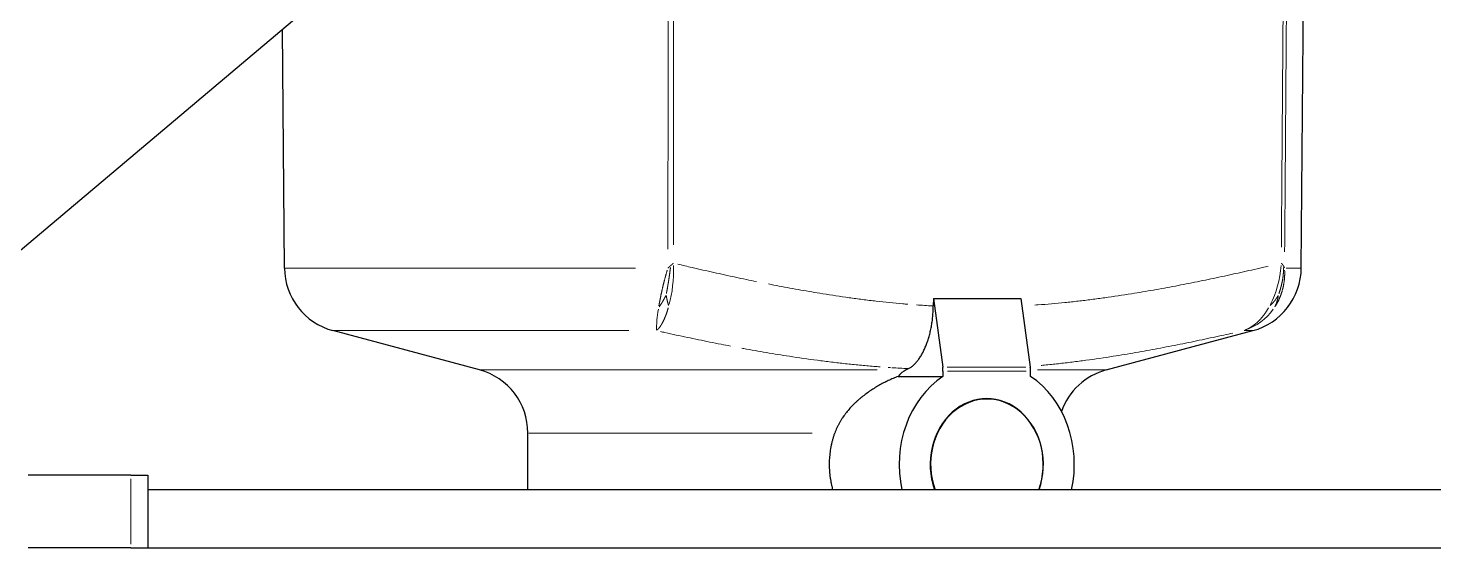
# Model space of a CAD drawing. Header units: millimetres. Extents: x 0 to 89100, y 0 to 63000.
# Drawn here: x 26184.4 to 26281.7, y 54172 to 54207.8 of the extents above; entities that cross this region are included whole.
import ezdxf

# ---------------------------------------------------------------- set-up
doc = ezdxf.new("R2010")
doc.units = ezdxf.units.MM
doc.header["$LTSCALE"] = 150
doc.layers.add('Visible', color=7, linetype='Continuous', lineweight=25)
doc.layers.add('Visible Narrow', color=7, linetype='Continuous', lineweight=18)

msp = doc.modelspace()

# ---------------------------------------------------------------- linework, layer by layer
at = {"layer": 'Visible'}
for p, q in [((26182.502, 54191.394), (26242.343, 54241.876)), ((26272.046, 54191.28), (26272.25, 54214.76)), ((26202.021, 54191.28), (26201.878, 54207.739)), ((26246.706, 54189.198), (26246.703, 54188.674)), ((26246.706, 54189.198), (26247.351, 54184.45)), ((26246.706, 54189.198), (26252.737, 54189.198)), ((26252.737, 54189.198), (26253.382, 54184.45)), ((26215.448, 54184.269), (26205.357, 54186.973)), ((26258.619, 54184.269), (26268.71, 54186.973)), ((26247.369, 54184.192), (26247.369, 54183.826)), ((26253.4, 54183.826), (26253.4, 54184.192)), ((26244.277, 54183.826), (26247.369, 54183.826)), ((26218.783, 54176.023), (26218.783, 54179.922)), ((26191.444, 54177.023), (26184.374, 54177.023)), ((26191.444, 54177.023), (26192.614, 54177.023)), ((26192.614, 54177.023), (26192.614, 54172.023)), ((26281.65, 54176.023), (26192.614, 54176.023)), ((26191.444, 54172.023), (26184.374, 54172.023)), ((26191.444, 54172.023), (26192.614, 54172.023)), ((26192.614, 54172.023), (26281.65, 54172.023))]:
    msp.add_line(p, q, dxfattribs=at)
for centre, start, end in [((26206.521, 54191.32), 180.5, 255), ((26267.546, 54191.32), 285, 359.5), ((26214.283, 54179.922), 0, 75), ((26259.783, 54179.922), 105, 160.76186)]:
    msp.add_arc(centre, 4.5, start, end, dxfattribs=at)
for centre, major_axis, ratio, start_param, end_param in [((26245.413, 54179.949), (0.021, 4.473), 0.515085, 0.264997, 0.524863), ((26246.861, 54184.192), (0, -1), 0.507629, 1.570796, 1.832596), ((26252.892, 54184.192), (0, -1), 0.507629, 1.570796, 1.832596), ((26250.384, 54177.763), (0, -7), 0.861576, 3.665191, 4.963594), ((26250.384, 54177.763), (0, 7), 0.861576, 4.461184, 5.759587), ((26250.384, 54177.763), (0, 4.527), 0.861576, 4.317855, 8.248516), ((26250.398, 54177.763), (0, 4.5), 0.861576, 4.315375, 8.250996)]:
    msp.add_ellipse(centre, major_axis=major_axis, ratio=ratio, start_param=start_param, end_param=end_param, dxfattribs=at)
for points, knots in [([(26245.003, 54184.359), (26245.032, 54184.374), (26245.062, 54184.391), (26245.091, 54184.409), (26245.121, 54184.427), (26245.15, 54184.447), (26245.179, 54184.467), (26245.208, 54184.488), (26245.236, 54184.51), (26245.265, 54184.533), (26245.293, 54184.556), (26245.321, 54184.581), (26245.349, 54184.606), (26245.377, 54184.632), (26245.405, 54184.658), (26245.432, 54184.686), (26245.46, 54184.714), (26245.487, 54184.743), (26245.514, 54184.774), (26245.541, 54184.804), (26245.568, 54184.835), (26245.594, 54184.868), (26245.62, 54184.9), (26245.646, 54184.934), (26245.672, 54184.968), (26245.697, 54185.003), (26245.723, 54185.038), (26245.747, 54185.075), (26245.772, 54185.112), (26245.797, 54185.149), (26245.821, 54185.188), (26245.845, 54185.226), (26245.869, 54185.265), (26245.892, 54185.306), (26245.915, 54185.346), (26245.938, 54185.387), (26245.961, 54185.429), (26245.983, 54185.47), (26246.005, 54185.513), (26246.026, 54185.556), (26246.048, 54185.6), (26246.069, 54185.644), (26246.09, 54185.689), (26246.131, 54185.779), (26246.171, 54185.872), (26246.209, 54185.969), (26246.228, 54186.017), (26246.247, 54186.066), (26246.265, 54186.116), (26246.283, 54186.165), (26246.3, 54186.216), (26246.318, 54186.267), (26246.335, 54186.318), (26246.351, 54186.369), (26246.367, 54186.422), (26246.384, 54186.474), (26246.399, 54186.527), (26246.414, 54186.58), (26246.429, 54186.633), (26246.444, 54186.687), (26246.458, 54186.742), (26246.472, 54186.796), (26246.485, 54186.851), (26246.498, 54186.906), (26246.511, 54186.961), (26246.523, 54187.017), (26246.535, 54187.073), (26246.547, 54187.129), (26246.558, 54187.186), (26246.568, 54187.243), (26246.579, 54187.3), (26246.589, 54187.357), (26246.599, 54187.415), (26246.608, 54187.473), (26246.617, 54187.532), (26246.625, 54187.591), (26246.633, 54187.65), (26246.641, 54187.709), (26246.648, 54187.768), (26246.655, 54187.828), (26246.661, 54187.888), (26246.667, 54187.948), (26246.673, 54188.008), (26246.678, 54188.068), (26246.682, 54188.129), (26246.687, 54188.189), (26246.69, 54188.25), (26246.693, 54188.31), (26246.696, 54188.371), (26246.699, 54188.432), (26246.7, 54188.492), (26246.702, 54188.553), (26246.703, 54188.614), (26246.703, 54188.674)], [0, 0, 0, 0, 0.181842, 0.181842, 0.181842, 0.363805, 0.363805, 0.363805, 0.545715, 0.545715, 0.545715, 0.727586, 0.727586, 0.727586, 0.909958, 0.909958, 0.909958, 1.092797, 1.092797, 1.092797, 1.275989, 1.275989, 1.275989, 1.459403, 1.459403, 1.459403, 1.64289, 1.64289, 1.64289, 1.82629, 1.82629, 1.82629, 2.009432, 2.009432, 2.009432, 2.192145, 2.192145, 2.192145, 2.374255, 2.374255, 2.374255, 2.556281, 2.556281, 2.556281, 2.921866, 2.921866, 2.921866, 3.105152, 3.105152, 3.105152, 3.288579, 3.288579, 3.288579, 3.472006, 3.472006, 3.472006, 3.655292, 3.655292, 3.655292, 3.838305, 3.838305, 3.838305, 4.020919, 4.020919, 4.020919, 4.203023, 4.203023, 4.203023, 4.385028, 4.385028, 4.385028, 4.56765, 4.56765, 4.56765, 4.750707, 4.750707, 4.750707, 4.934007, 4.934007, 4.934007, 5.117361, 5.117361, 5.117361, 5.300594, 5.300594, 5.300594, 5.483549, 5.483549, 5.483549, 5.666089, 5.666089, 5.666089, 5.848105, 5.848105, 5.848105, 5.848105]), ([(26244.277, 54183.826), (26244.22, 54183.803), (26244.164, 54183.78), (26244.107, 54183.757), (26244.051, 54183.734), (26243.994, 54183.71), (26243.938, 54183.685), (26243.882, 54183.661), (26243.826, 54183.636), (26243.77, 54183.611), (26243.715, 54183.586), (26243.659, 54183.56), (26243.604, 54183.533), (26243.548, 54183.507), (26243.493, 54183.48), (26243.438, 54183.453), (26243.383, 54183.425), (26243.328, 54183.397), (26243.273, 54183.369), (26243.164, 54183.311), (26243.055, 54183.252), (26242.947, 54183.191), (26242.839, 54183.129), (26242.732, 54183.065), (26242.627, 54182.999), (26242.521, 54182.933), (26242.417, 54182.865), (26242.314, 54182.795), (26242.211, 54182.724), (26242.109, 54182.651), (26242.009, 54182.576), (26241.909, 54182.501), (26241.811, 54182.424), (26241.714, 54182.344), (26241.666, 54182.305), (26241.618, 54182.264), (26241.571, 54182.223), (26241.523, 54182.182), (26241.476, 54182.14), (26241.43, 54182.098), (26241.384, 54182.056), (26241.338, 54182.013), (26241.293, 54181.969), (26241.247, 54181.925), (26241.202, 54181.881), (26241.158, 54181.836), (26241.069, 54181.746), (26240.983, 54181.653), (26240.899, 54181.557), (26240.816, 54181.461), (26240.735, 54181.363), (26240.657, 54181.261), (26240.58, 54181.16), (26240.505, 54181.056), (26240.435, 54180.95), (26240.4, 54180.896), (26240.365, 54180.843), (26240.332, 54180.788), (26240.299, 54180.733), (26240.267, 54180.678), (26240.236, 54180.622), (26240.205, 54180.566), (26240.175, 54180.51), (26240.146, 54180.453), (26240.117, 54180.395), (26240.09, 54180.337), (26240.063, 54180.279), (26240.037, 54180.221), (26240.012, 54180.162), (26239.989, 54180.102), (26239.965, 54180.043), (26239.943, 54179.983), (26239.922, 54179.922)], [0, 0, 0, 0, 0.192616, 0.192616, 0.192616, 0.385136, 0.385136, 0.385136, 0.577479, 0.577479, 0.577479, 0.769575, 0.769575, 0.769575, 0.961854, 0.961854, 0.961854, 1.154471, 1.154471, 1.154471, 1.54039, 1.54039, 1.54039, 1.926739, 1.926739, 1.926739, 2.313033, 2.313033, 2.313033, 2.698907, 2.698907, 2.698907, 3.084128, 3.084128, 3.084128, 3.276458, 3.276458, 3.276458, 3.468599, 3.468599, 3.468599, 3.660752, 3.660752, 3.660752, 3.853442, 3.853442, 3.853442, 4.239715, 4.239715, 4.239715, 4.625989, 4.625989, 4.625989, 5.011334, 5.011334, 5.011334, 5.203551, 5.203551, 5.203551, 5.395637, 5.395637, 5.395637, 5.58791, 5.58791, 5.58791, 5.780147, 5.780147, 5.780147, 5.972205, 5.972205, 5.972205, 6.164288, 6.164288, 6.164288, 6.164288]), ([(26239.793, 54176.023), (26239.778, 54176.077), (26239.764, 54176.132), (26239.751, 54176.186), (26239.733, 54176.258), (26239.716, 54176.331), (26239.701, 54176.403), (26239.685, 54176.476), (26239.671, 54176.549), (26239.658, 54176.622), (26239.645, 54176.696), (26239.634, 54176.769), (26239.623, 54176.843), (26239.613, 54176.917), (26239.603, 54176.99), (26239.596, 54177.064), (26239.588, 54177.138), (26239.581, 54177.212), (26239.575, 54177.287), (26239.57, 54177.361), (26239.566, 54177.435), (26239.563, 54177.509), (26239.56, 54177.584), (26239.558, 54177.658), (26239.558, 54177.732), (26239.558, 54177.807), (26239.559, 54177.881), (26239.561, 54177.956), (26239.563, 54178.03), (26239.567, 54178.104), (26239.571, 54178.179), (26239.581, 54178.327), (26239.595, 54178.475), (26239.615, 54178.622), (26239.625, 54178.696), (26239.636, 54178.77), (26239.648, 54178.843), (26239.66, 54178.917), (26239.674, 54178.99), (26239.688, 54179.063), (26239.703, 54179.136), (26239.719, 54179.208), (26239.736, 54179.28), (26239.753, 54179.353), (26239.771, 54179.425), (26239.791, 54179.496), (26239.81, 54179.568), (26239.831, 54179.639), (26239.853, 54179.71), (26239.875, 54179.781), (26239.898, 54179.852), (26239.922, 54179.922)], [3.191787, 3.191787, 3.191787, 3.191787, 3.360125, 3.360125, 3.360125, 3.583181, 3.583181, 3.583181, 3.806443, 3.806443, 3.806443, 4.029782, 4.029782, 4.029782, 4.253067, 4.253067, 4.253067, 4.47617, 4.47617, 4.47617, 4.69921, 4.69921, 4.69921, 4.922417, 4.922417, 4.922417, 5.145661, 5.145661, 5.145661, 5.36881, 5.36881, 5.36881, 5.814981, 5.814981, 5.814981, 6.03824, 6.03824, 6.03824, 6.261463, 6.261463, 6.261463, 6.484518, 6.484518, 6.484518, 6.707536, 6.707536, 6.707536, 6.930614, 6.930614, 6.930614, 7.153627, 7.153627, 7.153627, 7.153627])]:
    msp.add_open_spline(points, degree=3, knots=knots, dxfattribs=at)
msp.add_rational_spline([(26245.003, 54184.359), (26244.916, 54184.313), (26244.83, 54184.269)], [1.05429690047, 1.05350376842, 1.05264712628], degree=2, dxfattribs=at)
at = {"layer": 'Visible Narrow'}
for p, q in [((26226.198, 54191.28), (26202.098, 54191.28)), ((26272.043, 54191.28), (26271.004, 54191.28)), ((26225.739, 54186.973), (26205.42, 54186.973)), ((26268.709, 54186.973), (26268.113, 54186.973)), ((26242.844, 54184.269), (26215.55, 54184.269)), ((26247.653, 54184.45), (26253.081, 54184.45)), ((26247.67, 54184.192), (26253.098, 54184.192)), ((26258.605, 54184.269), (26253.888, 54184.269)), ((26238.355, 54179.922), (26218.852, 54179.922)), ((26191.444, 54176.773), (26191.444, 54172.273))]:
    msp.add_line(p, q, dxfattribs=at)
for centre, major_axis, ratio, start_param, end_param in [((26250.243, 54270.149), (-1.402, -81.55), 0.861543, 6.236223, 6.251872), ((26206.297, 54238.742), (67.152, -43.878), 0.480203, 5.574906, 5.577837), ((26240.25, 54270.897), (29.407, -82.942), 0.848356, 5.934377, 5.948877)]:
    msp.add_ellipse(centre, major_axis=major_axis, ratio=ratio, start_param=start_param, end_param=end_param, dxfattribs=at)
for points, degree, knots in [([(26228.456, 54216.225), (26228.45, 54211.756), (26228.444, 54207.287), (26228.433, 54199.41), (26228.428, 54196.002), (26228.423, 54192.593)], 3, [104.778714, 104.778714, 104.778714, 104.778714, 118.185987, 118.185987, 128.411488, 128.411488, 128.411488, 128.411488]), ([(26228.831, 54215.728), (26228.825, 54211.425), (26228.82, 54207.122), (26228.809, 54199.51), (26228.805, 54196.202), (26228.801, 54192.894)], 3, [105.275516, 105.275516, 105.275516, 105.275516, 118.185987, 118.185987, 128.110978, 128.110978, 128.110978, 128.110978]), ([(26270.673, 54192.731), (26270.698, 54196.094), (26270.724, 54199.456), (26270.774, 54206.094), (26270.798, 54209.37), (26270.823, 54212.646)], 3, [108.098766, 108.098766, 108.098766, 108.098766, 118.185983, 118.185983, 128.014152, 128.014152, 128.014152, 128.014152]), ([(26270.9, 54192.404), (26270.926, 54195.876), (26270.952, 54199.347), (26271.003, 54206.092), (26271.028, 54209.366), (26271.052, 54212.639)], 3, [107.771751, 107.771751, 107.771751, 107.771751, 118.185983, 118.185983, 128.007369, 128.007369, 128.007369, 128.007369]), ([(26229.1, 54191.554), (26229.43, 54191.475), (26229.76, 54191.398), (26230.34, 54191.264), (26230.588, 54191.207), (26231.086, 54191.093), (26231.335, 54191.037), (26231.833, 54190.926), (26232.082, 54190.871), (26232.58, 54190.762), (26232.83, 54190.708), (26233.329, 54190.601), (26233.578, 54190.548), (26234.058, 54190.448), (26234.289, 54190.401), (26234.519, 54190.354)], 3, [118.46968, 118.46968, 118.46968, 118.46968, 119.653427, 119.653427, 120.544738, 120.544738, 121.436546, 121.436546, 122.328884, 122.328884, 123.221791, 123.221791, 124.115186, 124.115186, 124.941032, 124.941032, 124.941032, 124.941032]), ([(26253.699, 54188.733), (26253.771, 54188.738), (26253.844, 54188.743), (26254.223, 54188.77), (26254.531, 54188.795), (26255.146, 54188.848), (26255.454, 54188.877), (26256.068, 54188.939), (26256.376, 54188.972), (26256.99, 54189.042), (26257.297, 54189.079), (26257.91, 54189.157), (26258.217, 54189.198), (26259.136, 54189.326), (26259.748, 54189.418), (26260.862, 54189.597), (26261.365, 54189.682), (26262.119, 54189.815), (26262.37, 54189.86), (26262.871, 54189.952), (26263.122, 54189.999), (26263.624, 54190.094), (26263.874, 54190.143), (26264.375, 54190.241), (26264.625, 54190.291), (26265.126, 54190.393), (26265.376, 54190.444), (26265.876, 54190.548), (26266.126, 54190.601), (26266.626, 54190.708), (26266.876, 54190.762), (26267.375, 54190.871), (26267.625, 54190.926), (26268.124, 54191.037), (26268.373, 54191.093), (26268.872, 54191.207), (26269.121, 54191.264), (26269.504, 54191.352), (26269.638, 54191.384), (26269.772, 54191.415)], 3, [87.366232, 87.366232, 87.366232, 87.366232, 87.623907, 87.623907, 88.724797, 88.724797, 89.824567, 89.824567, 90.9231, 90.9231, 92.020426, 92.020426, 93.116404, 93.116404, 95.304336, 95.304336, 97.100853, 97.100853, 97.997849, 97.997849, 98.894047, 98.894047, 99.789507, 99.789507, 100.684246, 100.684246, 101.578304, 101.578304, 102.471718, 102.471718, 103.364645, 103.364645, 104.257003, 104.257003, 105.148832, 105.148832, 106.040163, 106.040163, 106.5194, 106.5194, 106.5194, 106.5194]), ([(26235.354, 54190.187), (26235.595, 54190.139), (26235.836, 54190.093), (26236.327, 54189.999), (26236.577, 54189.952), (26237.078, 54189.86), (26237.329, 54189.815), (26238.081, 54189.682), (26238.583, 54189.597), (26239.696, 54189.418), (26240.308, 54189.326), (26241.225, 54189.198), (26241.532, 54189.157), (26242.144, 54189.079), (26242.451, 54189.042), (26243.064, 54188.972), (26243.371, 54188.939), (26243.985, 54188.877), (26244.293, 54188.848), (26244.717, 54188.811), (26244.834, 54188.801), (26244.95, 54188.792)], 3, [125.936663, 125.936663, 125.936663, 125.936663, 126.79939, 126.79939, 127.69557, 127.69557, 128.592549, 128.592549, 130.389037, 130.389037, 132.576945, 132.576945, 133.672915, 133.672915, 134.770233, 134.770233, 135.86876, 135.86876, 136.968526, 136.968526, 137.386655, 137.386655, 137.386655, 137.386655]), ([(26227.77, 54188.451), (26227.728, 54188.177), (26227.695, 54187.928), (26227.674, 54187.715), (26227.642, 54187.403), (26227.632, 54187.164), (26227.637, 54187.013)], 3, [0.525, 0.525, 0.525, 0.525, 0.7078789, 0.7078789, 0.7078789, 0.975, 0.975, 0.975, 0.975]), ([(26227.684, 54187.011), (26227.713, 54187.037), (26227.742, 54187.066), (26227.771, 54187.097), (26227.8, 54187.132), (26227.829, 54187.169), (26227.965, 54187.353), (26228.072, 54187.533), (26228.175, 54187.745), (26228.275, 54187.985), (26228.367, 54188.25), (26228.452, 54188.538)], 6, [0.025, 0.025, 0.025, 0.025, 0.025, 0.025, 0.025, 0.1209368, 0.1209368, 0.1209368, 0.1209368, 0.1209368, 0.475, 0.475, 0.475, 0.475, 0.475, 0.475, 0.475]), ([(26269.787, 54188.538), (26269.621, 54188.25), (26269.438, 54187.985), (26269.24, 54187.745), (26269.027, 54187.533), (26268.8, 54187.353), (26268.496, 54187.169), (26268.43, 54187.132), (26268.363, 54187.097), (26268.296, 54187.066), (26268.227, 54187.037), (26268.158, 54187.011)], 6, [0.525, 0.525, 0.525, 0.525, 0.525, 0.525, 0.525, 0.8790633, 0.8790633, 0.8790633, 0.8790633, 0.8790633, 0.975, 0.975, 0.975, 0.975, 0.975, 0.975, 0.975]), ([(26227.905, 54186.913), (26228.011, 54186.89), (26228.118, 54186.866), (26228.48, 54186.786), (26228.737, 54186.73), (26229.25, 54186.618), (26229.507, 54186.563), (26230.022, 54186.454), (26230.279, 54186.4), (26230.795, 54186.294), (26231.053, 54186.241), (26231.57, 54186.137), (26231.829, 54186.085), (26232.301, 54185.993), (26232.513, 54185.952), (26232.726, 54185.911)], 3, [120.175083, 120.175083, 120.175083, 120.175083, 120.544738, 120.544738, 121.436546, 121.436546, 122.328884, 122.328884, 123.221791, 123.221791, 124.115186, 124.115186, 125.009226, 125.009226, 125.743242, 125.743242, 125.743242, 125.743242]), ([(26254.122, 54184.578), (26254.202, 54184.585), (26254.282, 54184.593), (26254.68, 54184.631), (26254.999, 54184.665), (26255.634, 54184.735), (26255.952, 54184.772), (26256.585, 54184.85), (26256.901, 54184.891), (26257.845, 54185.018), (26258.473, 54185.11), (26259.357, 54185.249), (26259.614, 54185.29), (26260.127, 54185.375), (26260.383, 54185.419), (26260.895, 54185.507), (26261.15, 54185.553), (26261.661, 54185.645), (26261.916, 54185.692), (26262.425, 54185.787), (26262.679, 54185.836), (26263.187, 54185.934), (26263.44, 54185.984), (26263.947, 54186.085), (26264.2, 54186.137), (26264.705, 54186.241), (26264.958, 54186.294), (26265.462, 54186.4), (26265.714, 54186.454), (26266.218, 54186.563), (26266.47, 54186.618), (26266.922, 54186.719), (26267.124, 54186.764), (26267.325, 54186.809)], 3, [75.512619, 75.512619, 75.512619, 75.512619, 75.730122, 75.730122, 76.599137, 76.599137, 77.467197, 77.467197, 78.334192, 78.334192, 80.064997, 80.064997, 80.775581, 80.775581, 81.486165, 81.486165, 82.19575, 82.19575, 82.904704, 82.904704, 83.613075, 83.613075, 84.320875, 84.320875, 85.028136, 85.028136, 85.734888, 85.734888, 86.441255, 86.441255, 87.147172, 87.147172, 87.712067, 87.712067, 87.712067, 87.712067]), ([(26233.519, 54185.763), (26233.562, 54185.755), (26233.604, 54185.747), (26233.907, 54185.692), (26234.168, 54185.645), (26234.69, 54185.553), (26234.952, 54185.507), (26235.476, 54185.419), (26235.738, 54185.375), (26236.264, 54185.29), (26236.526, 54185.249), (26237.431, 54185.11), (26238.073, 54185.018), (26239.039, 54184.891), (26239.361, 54184.85), (26240.008, 54184.772), (26240.331, 54184.735), (26240.979, 54184.665), (26241.304, 54184.631), (26241.954, 54184.569), (26242.279, 54184.541), (26242.752, 54184.502), (26242.9, 54184.49), (26243.048, 54184.479)], 3, [126.653426, 126.653426, 126.653426, 126.653426, 126.79939, 126.79939, 127.69557, 127.69557, 128.592549, 128.592549, 129.490793, 129.490793, 130.389037, 130.389037, 132.576945, 132.576945, 133.672915, 133.672915, 134.770233, 134.770233, 135.86876, 135.86876, 136.968526, 136.968526, 137.468573, 137.468573, 137.468573, 137.468573])]:
    msp.add_open_spline(points, degree=degree, knots=knots, dxfattribs=at)
for points, degree in [([(26228.378, 54191.134), (26228.249, 54190.696), (26228.132, 54190.259), (26228.03, 54189.833), (26227.942, 54189.423), (26227.868, 54189.037), (26227.807, 54188.682)], 6), ([(26228.324, 54189.525), (26228.377, 54189.816), (26228.428, 54190.113), (26228.474, 54190.39), (26228.516, 54190.652), (26228.556, 54190.938), (26228.6, 54191.32)], 6), ([(26228.606, 54191.444), (26228.577, 54191.418), (26228.547, 54191.392), (26228.518, 54191.366), (26228.489, 54191.34), (26228.46, 54191.315), (26228.431, 54191.289)], 6), ([(26228.521, 54188.788), (26228.72, 54189.558), (26228.842, 54190.492), (26228.806, 54191.463)], 3), ([(26228.79, 54191.616), (26228.765, 54191.59), (26228.738, 54191.565), (26228.711, 54191.539), (26228.683, 54191.513), (26228.654, 54191.487), (26228.625, 54191.461)], 6), ([(26270.653, 54191.463), (26270.571, 54190.492), (26270.316, 54189.558), (26269.923, 54188.788)], 3), ([(26270.273, 54188.682), (26270.492, 54189.037), (26270.67, 54189.423), (26270.802, 54189.833), (26270.885, 54190.259), (26270.918, 54190.696), (26270.9, 54191.134)], 6), ([(26270.507, 54189.525), (26270.606, 54189.816), (26270.687, 54190.113), (26270.753, 54190.39), (26270.803, 54190.652), (26270.828, 54190.938), (26270.814, 54191.32)], 6), ([(26270.802, 54191.461), (26270.784, 54191.487), (26270.765, 54191.513), (26270.744, 54191.539), (26270.721, 54191.565), (26270.698, 54191.59), (26270.673, 54191.616)], 6), ([(26270.889, 54191.289), (26270.882, 54191.315), (26270.872, 54191.34), (26270.86, 54191.366), (26270.846, 54191.392), (26270.831, 54191.418), (26270.814, 54191.444)], 6), ([(26228.281, 54189.378), (26228.206, 54189.229), (26228.129, 54189.088), (26228.059, 54188.966), (26227.994, 54188.859), (26227.923, 54188.75), (26227.823, 54188.612)], 6), ([(26228.313, 54189.384), (26228.334, 54189.25), (26228.359, 54189.125), (26228.383, 54189.018), (26228.405, 54188.928), (26228.431, 54188.835), (26228.472, 54188.706)], 6), ([(26270.448, 54189.384), (26270.371, 54189.25), (26270.289, 54189.125), (26270.21, 54189.018), (26270.131, 54188.928), (26270.037, 54188.835), (26269.903, 54188.706)], 6), ([(26270.464, 54189.378), (26270.435, 54189.229), (26270.403, 54189.088), (26270.372, 54188.966), (26270.338, 54188.859), (26270.293, 54188.75), (26270.223, 54188.612)], 6), ([(26268.177, 54187.013), (26268.947, 54187.269), (26269.628, 54187.782), (26270.118, 54188.452)], 3)]:
    msp.add_open_spline(points, degree=degree, dxfattribs=at)

doc.saveas('drawing.dxf')
